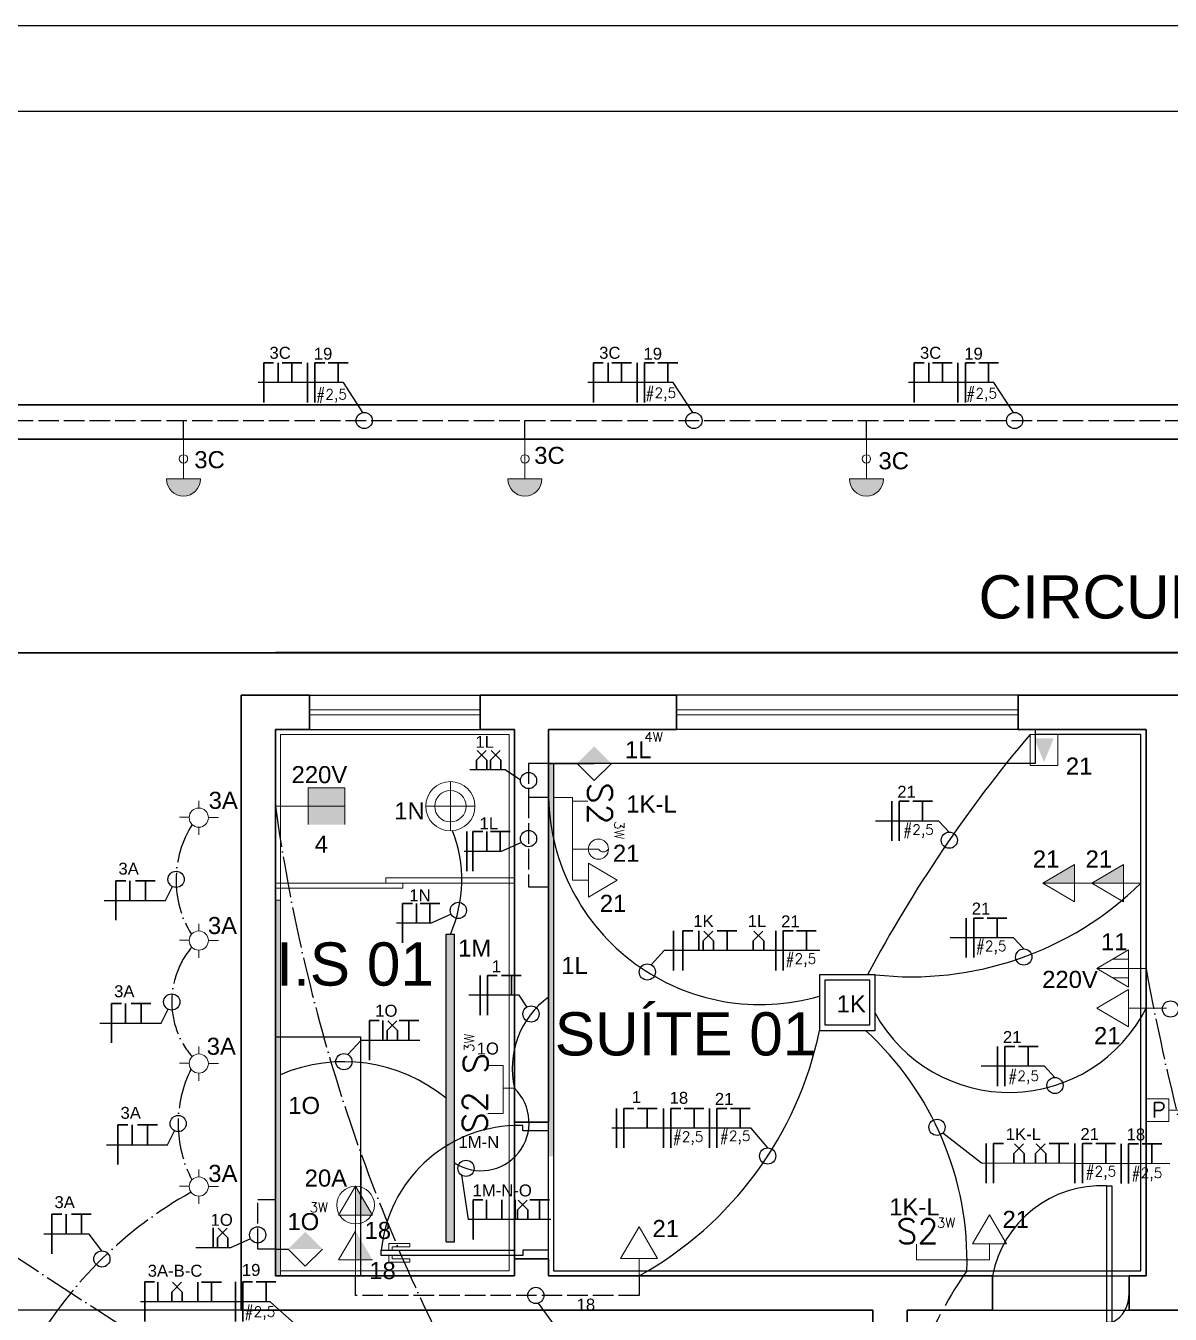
# Model space of a CAD drawing. Header units: millimetres. Extents: x 20625 to 81245, y 3427 to 18613.
# Drawn here: x 66585 to 67255, y 17858 to 18613 of the extents above; entities that cross this region are included whole.
import ezdxf

# ---------------------------------------------------------------- set-up
doc = ezdxf.new("R2010")
doc.units = ezdxf.units.MM
doc.linetypes.add('ACAD_ISO02W100', pattern=[15, 12, -3])
doc.linetypes.add('ACAD_ISO04W100', pattern=[30, 24, -3, 0, -3])
for name, color, linetype, lineweight in [('01', 1, 'Continuous', 9), ('EJEL05130C', 130, 'Continuous', 30), ('EJEL0550C', 50, 'Continuous', 35), ('EJEL0580C', 80, 'Continuous', 9), ('EJEL25170C', 170, 'Continuous', 25), ('EJEL25170T', 170, 'ACAD_ISO02W100', 25), ('EJEL25170TP', 10, 'ACAD_ISO04W100', 25), ('EJEL3040C', 40, 'Continuous', 9), ('EJELFORMATO', 170, 'Continuous', 25)]:
    doc.layers.add(name, color=color, linetype=linetype, lineweight=lineweight)
for name, color, linetype in [('1-ARQ-B', 2, 'Continuous'), ('1-ARQ-DEMOLIR', 12, 'Continuous'), ('1-MOBIL', 252, 'Continuous'), ('2-TXT-A', 7, 'Continuous'), ('3-ESPEC', 14, 'Continuous'), ('ARQ-1-ILUMINAÇÃO', 2, 'Continuous'), ('ARQ-1-TRACEJADO', 20, 'Continuous'), ('ARQ-1-VISTA-01', 1, 'Continuous'), ('ARQ-4-TXT-02', 1, 'Continuous'), ('TOP', 4, 'Continuous')]:
    doc.layers.add(name, color=color, linetype=linetype)
doc.styles.add('ROMANSI', font='RomanS')
doc.styles.add('RSA', font='arial.ttf')
doc.styles.add('SR60', font='simplex', dxfattribs={"height": 0.15})
doc.styles.add('SR80', font='SIMPLEX', dxfattribs={"height": 0.1})

# ---------------------------------------------------------------- blocks, each defined once
blk = doc.blocks.new('ytfytf')
at = {"layer": 'EJEL0580C'}
for p, q in [((0, 236), (0, 134)), ((-134, 4), (-269, 4)), ((274, 0), (134, 0)), ((0, -134), (0, -240))]:
    blk.add_line(p, q, dxfattribs=at)
blk.add_circle((0, 0), 134, dxfattribs=at)
blk = doc.blocks.new('A$Ce9d9931e')
at = {"layer": 'EJEL0580C', "lineweight": -3, "ltscale": 0.2}
for points in [[(0, 0), (25.2, 0), (25.2, 25.2), (0, 25.2)], [(2.47, 2.47), (22.73, 2.47), (22.73, 22.73), (2.47, 22.73)]]:
    blk.add_lwpolyline(points, close=True, dxfattribs=at)
blk = doc.blocks.new('UIHUIH')
at = {"layer": 'EJEL3040C', "xscale": 17.01641263631295, "yscale": 17.01641263631295, "zscale": 17.01641263631295}
blk.add_blockref('A$Ce9d9931e', (-214.4, -214.4), dxfattribs=at)
blk = doc.blocks.new('A$C358D43A7')
at = {"layer": 'EJEL0580C'}
for p, q in [((0, 0), (0, 16.9)), ((0, 16.9), (0, -16.9)), ((0, 16.9), (28.7, 0)), ((0, 0), (-15.9, 0)), ((28.7, 0), (0, -16.9))]:
    blk.add_line(p, q, dxfattribs=at)
blk = doc.blocks.new('A$C30B02EAA')
at = {"layer": 'EJEL0580C'}
h = blk.add_hatch(color=256, dxfattribs=at)
h.dxf.hatch_style = 1
h.paths.add_polyline_path([(0, 0), (0, -16.9), (28.7, 0)])
for p, q in [((0, 0), (0, 16.9)), ((0, 16.9), (0, -16.9)), ((0, 16.9), (28.7, 0)), ((0, 0), (-15.9, 0)), ((28.7, 0), (0, -16.9)), ((0, 0), (28.7, 0))]:
    blk.add_line(p, q, dxfattribs=at)
blk = doc.blocks.new('YTFTYF')
at = {"layer": 'EJEL0580C'}
for radius in [5.5, 3.5]:
    blk.add_circle((0, 0), radius, dxfattribs=at)
blk = doc.blocks.new('guygyug')
at = {"layer": 'EJEL0580C'}
for p, q in [((0, -189.5), (0, 189.5)), ((189.5, 0), (-189.5, 0))]:
    blk.add_line(p, q, dxfattribs=at)
at = {"layer": 'EJEL3040C', "xscale": 34.45206340576645, "yscale": 34.45206340576645, "zscale": 34.45206340576645}
blk.add_blockref('YTFTYF', (0, 0), dxfattribs=at)
blk = doc.blocks.new('A$C3D7A1D48')
at = {"layer": 'EJEL0580C'}
blk.add_line((6.6, 0), (-6.6, 0), dxfattribs=at)
at = {"layer": 'EJEL0580C', "style": 'SR80'}
blk.add_text('S2', height=21.16, rotation=270, dxfattribs=at).set_placement((6.6, 16.1))
blk = doc.blocks.new('A$C1FA829F1')
at = {"layer": 'EJEL0580C'}
for p, q in [((0, 0), (0, 16.9)), ((0, 16.9), (0, -16.9)), ((0, 16.9), (28.7, 0)), ((0, 0), (-15.9, 0)), ((0, 8.5), (14.3, 8.5)), ((28.7, 0), (0, -16.9)), ((0, 0), (28.7, 0)), ((0, -8.5), (14.3, -8.5))]:
    blk.add_line(p, q, dxfattribs=at)
blk = doc.blocks.new('duas emoilhadas')
at = {"layer": 'EJEL0580C'}
h = blk.add_hatch(color=256, dxfattribs=at)
h.dxf.hatch_style = 1
h.paths.add_polyline_path([(185341.01, 52808.34), (185350.99, 52808.34), (185341.01, 52825.24)])
h = blk.add_hatch(color=256, dxfattribs=at)
h.dxf.hatch_style = 1
h.paths.add_polyline_path([(185341.01, 52782.09), (185350.99, 52782.09), (185341.01, 52798.99)])
for p, q in [((185331.04, 52808.34), (185341.01, 52825.24)), ((185341.01, 52825.24), (185350.99, 52808.34)), ((185341.01, 52808.34), (185341.01, 52825.24)), ((185341.01, 52808.34), (185331.04, 52808.34)), ((185331.04, 52808.34), (185350.99, 52808.34)), ((185341.01, 52808.34), (185341.01, 52798.99)), ((185331.04, 52782.09), (185341.01, 52798.99)), ((185341.01, 52782.09), (185341.01, 52798.99)), ((185341.01, 52782.09), (185331.04, 52782.09)), ((185331.04, 52782.09), (185350.99, 52782.09)), ((185341.01, 52782.09), (185341.01, 52772.74))]:
    blk.add_line(p, q, dxfattribs=at)
blk.add_circle((185341.01, 52814.19), 11.04, dxfattribs=at)
blk = doc.blocks.new('A$C4247474B')
at = {"layer": 'EJEL0580C'}
for p, q in [((0, 0), (31.7, 0)), ((0, 0), (0, -31.7)), ((31.7, 0), (31.7, -31.7)), ((0, -31.7), (31.7, -31.7))]:
    blk.add_line(p, q, dxfattribs=at)
at = {"layer": 'EJEL0580C', "style": 'SR80'}
blk.add_text('P', height=21.2, rotation=270, dxfattribs=at).set_placement((5.5, -8.3))
blk = doc.blocks.new('A$C0AE3526C')
at = {"layer": 'EJEL0580C'}
h = blk.add_hatch(color=256, dxfattribs=at)
h.dxf.hatch_style = 1
h.paths.add_polyline_path([(47.6, 15.9), (15.9, 15.9), (15.9, -15.9), (47.6, -15.9)])
h = blk.add_hatch(color=256, dxfattribs=at)
h.dxf.hatch_style = 1
h.paths.add_polyline_path([(47.6, -15.9), (47.6, 0), (15.9, 0), (15.9, -15.9)])
for p, q in [((15.9, 15.9), (47.6, 15.9)), ((15.9, -15.9), (15.9, 15.9)), ((15.9, -15.9), (15.9, 15.9)), ((47.6, -15.9), (47.6, 15.9)), ((47.6, -15.9), (47.6, 15.9)), ((-7.9, 0), (47.6, 0)), ((0, 0), (47.6, 0))]:
    blk.add_line(p, q, dxfattribs=at)
blk = doc.blocks.new('TUE CHUVEIRO')
at = {"layer": 'EJEL0580C'}
blk.add_line((193632.18, 52845.8), (193632.18, 52842.8), dxfattribs=at)
at = {"layer": 'EJEL0580C', "xscale": 0.67988, "yscale": 0.67988, "zscale": 0.67988, "rotation": 90}
blk.add_blockref('A$C0AE3526C', (193632.18, 52851.19), dxfattribs=at)
blk = doc.blocks.new('L')
at = {"layer": 'EJEL0550C', "ltscale": 0.015}
for p, q in [((10856.71, 7742.87), (10856.71, 7766.02)), ((10856.71, 7766.02), (10862.49, 7766.02))]:
    blk.add_line(p, q, dxfattribs=at)
blk = doc.blocks.new('T')
at = {"layer": 'EJEL0550C', "ltscale": 0.015}
for p, q in [((10876.14, 7766.04), (10864.57, 7766.04)), ((10870.35, 7754.46), (10870.35, 7766.04))]:
    blk.add_line(p, q, dxfattribs=at)
blk = doc.blocks.new('RETORNO CRUZADO')
at = {"layer": 'EJEL0550C', "ltscale": 0.015}
for p, q in [((13746.71, 16801.42), (13753.73, 16808.44)), ((13754.23, 16801.42), (13747.21, 16808.44)), ((13746.71, 16794.4), (13746.71, 16801.42)), ((13754.23, 16794.4), (13754.23, 16801.42))]:
    blk.add_line(p, q, dxfattribs=at)
blk = doc.blocks.new('A$C5CDA3447')
at = {"layer": 'EJEL0580C'}
blk.add_line((6.6, 0), (-6.6, 0), dxfattribs=at)
at = {"layer": 'EJEL0580C', "style": 'SR80'}
blk.add_text('S', height=21.2, rotation=270, dxfattribs=at).set_placement((6.6, 7.4))

msp = doc.modelspace()

# ---------------------------------------------------------------- hatches: boundary and pattern name
at = {"layer": '1-ARQ-DEMOLIR', "true_color": 0xd63dce, "transparency": 33554559}
h = msp.add_hatch(color=213, dxfattribs=at)
h.dxf.hatch_style = 1
h.paths.add_polyline_path([(66836.26, 18080.76), (66831.26, 18080.76), (66831.26, 17900.76), (66836.26, 17900.76)])
h = msp.add_hatch(color=213, dxfattribs=at)
h.dxf.hatch_style = 1
h.paths.add_polyline_path([(66836.26, 18080.76), (66831.26, 18080.76), (66831.26, 17900.76), (66836.26, 17900.76)])
at = {"layer": 'ARQ-4-TXT-02'}
h = msp.add_hatch(color=256, dxfattribs=at)
h.dxf.hatch_style = 1
h.paths.add_polyline_path([(66894.26, 18180.8), (66891.26, 18180.8), (66891.26, 17950.76), (66894.26, 17950.76)])
h = msp.add_hatch(color=256, dxfattribs=at)
h.dxf.hatch_style = 1
h.paths.add_polyline_path([(66734.26, 18100.8), (66731.26, 18100.8), (66731.26, 17880.76), (66734.26, 17880.76)])
at = {"layer": 'EJEL05130C', "ltscale": 0.35}
h = msp.add_hatch(color=256, dxfattribs=at)
h.dxf.hatch_style = 1
h.paths.add_polyline_path([(66907.99, 18180.8), (66928.06, 18180.8), (66918.02, 18190.84)])
h = msp.add_hatch(color=256, dxfattribs=at)
h.dxf.hatch_style = 1
h.paths.add_polyline_path([(66738.71, 17896.49), (66758.79, 17896.49), (66748.75, 17906.53)])
at = {"layer": 'EJEL0580C'}
h = msp.add_hatch(color=256, dxfattribs=at)
h.dxf.hatch_style = 1
h.paths.add_polyline_path([(66687.41, 18347.4, -1), (66667.45, 18347.4)])
h = msp.add_hatch(color=256, dxfattribs=at)
h.dxf.hatch_style = 1
h.paths.add_polyline_path([(66687.41, 18347.4, -1), (66667.45, 18347.4)])
h = msp.add_hatch(color=256, dxfattribs=at)
h.dxf.hatch_style = 1
h.paths.add_polyline_path([(66887.41, 18347.4, -1), (66867.45, 18347.4)])
h = msp.add_hatch(color=256, dxfattribs=at)
h.dxf.hatch_style = 1
h.paths.add_polyline_path([(66887.41, 18347.4, -1), (66867.45, 18347.4)])
h = msp.add_hatch(color=256, dxfattribs=at)
h.dxf.hatch_style = 1
h.paths.add_polyline_path([(67087.41, 18347.4, -1), (67067.45, 18347.4)])
h = msp.add_hatch(color=256, dxfattribs=at)
h.dxf.hatch_style = 1
h.paths.add_polyline_path([(67087.41, 18347.4, -1), (67067.45, 18347.4)])
h = msp.add_hatch(color=256, dxfattribs=at)
h.dxf.hatch_style = 1
h.paths.add_polyline_path([(67181.45, 18181.62), (67187.11, 18195.45), (67175.78, 18195.45)])

# ---------------------------------------------------------------- linework, layer by layer
at = {"layer": '01', "color": 252, "true_color": 0x939598}
for p, q in [((66751.26, 18212.3), (66851.26, 18212.3)), ((66751.26, 18212.3), (66851.26, 18212.3)), ((66751.26, 18212.3), (66851.26, 18212.3)), ((66751.26, 18209.3), (66851.26, 18209.3)), ((66751.26, 18209.3), (66851.26, 18209.3)), ((66751.26, 18209.3), (66851.26, 18209.3)), ((67166.26, 18212.3), (66966.26, 18212.3)), ((67166.26, 18212.3), (66966.26, 18212.3)), ((67166.26, 18212.3), (66966.26, 18212.3)), ((67166.26, 18209.3), (66966.26, 18209.3)), ((67166.26, 18209.3), (66966.26, 18209.3)), ((67166.26, 18209.3), (66966.26, 18209.3)), ((66731.26, 18110.8), (66871.26, 18110.8)), ((66795.89, 18110.8), (66795.89, 18113.8)), ((66871.26, 18113.75), (66795.89, 18113.8)), ((66805.88, 18107.8), (66805.89, 18110.8)), ((66805.88, 18107.8), (66731.26, 18107.86))]:
    msp.add_line(p, q, dxfattribs=at)
for points in [[(66799.76, 17895.76), (66799.76, 17897.76), (66810.01, 17897.76), (66810.01, 17899.76), (66797.76, 17899.76), (66797.76, 17895.76)], [(66799.76, 17892.76), (66799.76, 17890.76), (66810.01, 17890.76), (66810.01, 17888.76), (66797.76, 17888.76), (66797.76, 17892.76)]]:
    msp.add_lwpolyline(points, dxfattribs=at)
at = {"layer": '1-ARQ-B', "color": 252, "true_color": 0x939598}
for p, q in [((66751.26, 18220.8), (66851.26, 18220.8)), ((66751.26, 18220.8), (66851.26, 18220.8)), ((66751.26, 18220.8), (66851.26, 18220.8)), ((67166.26, 18220.8), (66966.26, 18220.8)), ((67166.26, 18220.8), (66966.26, 18220.8)), ((67166.26, 18220.8), (66966.26, 18220.8)), ((66751.26, 18200.8), (66851.26, 18200.8)), ((66751.26, 18200.8), (66851.26, 18200.8)), ((66751.26, 18200.8), (66851.26, 18200.8)), ((67166.26, 18200.8), (66966.26, 18200.8)), ((67166.26, 18200.8), (66966.26, 18200.8)), ((67166.26, 18200.8), (66966.26, 18200.8))]:
    msp.add_line(p, q, dxfattribs=at)
at = {"layer": '1-ARQ-DEMOLIR', "color": 213, "true_color": 0xd63dce, "transparency": 33554559}
for p, q in [((66831.26, 17900.76), (66831.26, 18080.76)), ((66836.26, 17900.76), (66836.26, 18080.76))]:
    msp.add_line(p, q, dxfattribs=at)
at = {"layer": '1-ARQ-DEMOLIR', "color": 252, "true_color": 0x939598, "transparency": 33554559}
for p, q in [((66831.26, 18080.76), (66836.26, 18080.76)), ((66831.26, 17900.76), (66836.26, 17900.76))]:
    msp.add_line(p, q, dxfattribs=at)
at = {"layer": '1-MOBIL', "color": 252, "linetype": 'Continuous', "ltscale": 5, "true_color": 0x939598}
for p in [(66731.26, 18020.8), (66781.26, 17880.76)]:
    msp.add_line(p, (66781.26, 18020.8), dxfattribs=at)
at = {"layer": '3-ESPEC', "color": 252, "true_color": 0x939598}
for p, q in [((66891.26, 18180.8), (66917.99, 18180.8)), ((66891.26, 18180.8), (66907.99, 18180.8)), ((66781.26, 17945.21), (66781.26, 17925.46))]:
    msp.add_line(p, q, dxfattribs=at)
at = {"layer": 'ARQ-1-ILUMINAÇÃO', "color": 252, "true_color": 0x939598}
for p, q in [((67176.26, 18200.8), (67176.26, 18180.8)), ((67176.26, 18180.8), (66891.26, 18180.8))]:
    msp.add_line(p, q, dxfattribs=at)
msp.add_lwpolyline([(66894.26, 18180.8), (66894.26, 17883.76), (67238.26, 17883.76), (67238.26, 18197.8), (67176.26, 18197.8)], dxfattribs=at)
at = {"layer": 'ARQ-1-TRACEJADO', "color": 252, "true_color": 0x939598}
for p, q in [((66521.05, 18245.68), (68310.28, 18245.68)), ((66522.03, 18245.8), (68311.26, 18245.8)), ((66731.26, 18245.92), (68311.26, 18245.92))]:
    msp.add_line(p, q, dxfattribs=at)
for centre, radius, start, end in [((66873.76, 17887.92), 80.88, 91.77127, 174.43569), ((67214.9, 17868.71), 64.77, 87.02778, 169.2794), ((67213.15, 17869.63), 18.14, 296.54474, 3.57967)]:
    msp.add_arc(centre, radius, start, end, dxfattribs=at)
at = {"layer": 'ARQ-1-VISTA-01', "color": 252, "true_color": 0x939598}
for q in [(66232.31, 17860.76), (66522.03, 17860.76), (66522.03, 17860.76)]:
    msp.add_line((66711.26, 17860.76), q, dxfattribs=at)
at = {"layer": 'ARQ-4-TXT-02', "color": 252, "true_color": 0x939598}
for p, q in [((66871.26, 17970.76), (66871.26, 17890.76)), ((66871.26, 17890.76), (66871.26, 17970.76)), ((66871.26, 17890.76), (66871.26, 17970.76)), ((66891.26, 17890.76), (66891.26, 17970.76)), ((66891.26, 17890.76), (66891.26, 17970.76)), ((66891.26, 17890.76), (66891.26, 17970.76)), ((67151.26, 17880.76), (67231.26, 17880.76)), ((67151.26, 17880.76), (67231.26, 17880.76)), ((67151.26, 17880.76), (67231.26, 17880.76)), ((67151.26, 17860.76), (67231.26, 17860.76)), ((67151.26, 17860.76), (67231.26, 17860.76)), ((67151.26, 17860.76), (67231.26, 17860.76))]:
    msp.add_line(p, q, dxfattribs=at)
for points in [[(66891.26, 17965.76), (66876.26, 17965.76), (66876.26, 17968.76), (66871.26, 17968.76)], [(67218.26, 17853.4), (67218.26, 17933.4), (67221.26, 17933.4), (67221.26, 17853.4), (67218.26, 17853.4)], [(66876.26, 17892.76), (66793.26, 17892.76), (66793.26, 17895.76), (66871.26, 17895.76)], [(66891.26, 17895.76), (66876.26, 17895.76), (66876.26, 17892.76)]]:
    msp.add_lwpolyline(points, dxfattribs=at)
at = {"layer": 'EJEL05130C'}
for p, q in [((66771.08, 18403.85), (66721.18, 18403.85)), ((66782.57, 18386.33), (66771.08, 18403.85)), ((66964.19, 18403.85), (66914.29, 18403.85)), ((66975.68, 18386.33), (66964.19, 18403.85)), ((67152.08, 18403.85), (67102.18, 18403.85)), ((67163.57, 18386.33), (67152.08, 18403.85)), ((66865.94, 18177.01), (66845.07, 18177.01)), ((66874.82, 18171.1), (66865.94, 18177.01)), ((67119.93, 18147.09), (67082.81, 18147.09)), ((67125.97, 18140.61), (67119.93, 18147.09)), ((66875.38, 18134.58), (66863.6, 18129.32)), ((66863.6, 18129.32), (66841.81, 18129.32)), ((66666.93, 18100.55), (66670.99, 18108.69)), ((66631.07, 18100.55), (66666.93, 18100.55)), ((66822.42, 18087.32), (66802.18, 18087.32)), ((66834.21, 18092.58), (66822.42, 18087.32)), ((67163.55, 18078.7), (67126.43, 18078.7)), ((67169.6, 18072.22), (67163.55, 18078.7)), ((66951.43, 18062.86), (66958.96, 18071.2)), ((67050.16, 18071.2), (66958.96, 18071.2)), ((66874.09, 18045.11), (66844.52, 18045.11)), ((66878.62, 18038.22), (66874.09, 18045.11)), ((66664.39, 18028.76), (66668.45, 18036.91)), ((66628.54, 18028.76), (66664.39, 18028.76)), ((66773.74, 18010.32), (66781.26, 18018.65)), ((66815.83, 18018.65), (66781.26, 18018.65)), ((67181.81, 18003.48), (67144.7, 18003.48)), ((67187.86, 17996.99), (67181.81, 18003.48)), ((66668.16, 17957.56), (66672.22, 17965.71)), ((67010.03, 17967.25), (66928.39, 17967.25)), ((67019.62, 17955.7), (67010.03, 17967.25)), ((66632.31, 17957.56), (66668.16, 17957.56)), ((67144.93, 17946.67), (67122.15, 17964.4)), ((67255.24, 17946.42), (67144.93, 17946.67)), ((66840.31, 17939.77), (66844.24, 17913.72)), ((66892.55, 17913.72), (66844.24, 17913.72)), ((66622.23, 17905.27), (66595.58, 17905.27)), ((66629.65, 17895.42), (66622.23, 17905.27)), ((66704.94, 17897.24), (66684.7, 17897.24)), ((66716.72, 17902.49), (66704.94, 17897.24)), ((66728.27, 17865.58), (66652.35, 17865.58)), ((66742.68, 17852.58), (66728.27, 17865.58)), ((66885.15, 17864.76), (66898.74, 17846.17))]:
    msp.add_line(p, q, dxfattribs=at)
at = {"layer": 'EJEL05130C', "ltscale": 0.35}
for p, q in [((66891.26, 18180.8), (66907.99, 18180.8)), ((66907.99, 18180.8), (66918.02, 18170.76)), ((66918.02, 18170.76), (66928.06, 18180.8)), ((66731.26, 17896.49), (66738.71, 17896.49)), ((66738.71, 17896.49), (66748.75, 17886.46)), ((66748.75, 17886.46), (66758.79, 17896.49))]:
    msp.add_line(p, q, dxfattribs=at)
at = {"layer": 'EJEL05130C'}
for centre in [(66783.3, 18381.64), (66976.41, 18381.64), (67164.3, 18381.64), (66879.56, 18170.8), (66879.56, 18136.83), (67125.97, 18135.86), (66673.1, 18112.94), (66838.42, 18094.76), (67169.6, 18067.47), (66949.1, 18058.73), (66670.57, 18041.16), (67255.56, 18037.06), (66881.01, 18034.13), (66771.4, 18006.19), (67187.86, 17992.25), (66674.34, 17969.95), (67118.81, 17967.77), (67019.62, 17950.95), (66842.92, 17943.73), (66720.9, 17904.75), (66629.65, 17890.68), (66883.82, 17869.32)]:
    msp.add_circle(centre, 4.74, dxfattribs=at)
at = {"layer": 'EJEL0550C', "ltscale": 0.015}
for p, q in [((66732.99, 18403.83), (66732.99, 18415.41)), ((66750.03, 18392.27), (66750.03, 18415.42)), ((66926.1, 18403.83), (66926.1, 18415.41)), ((66943.14, 18392.27), (66943.14, 18415.42)), ((67113.99, 18403.83), (67113.99, 18415.41)), ((67131.03, 18392.27), (67131.03, 18415.42)), ((67092.34, 18135.52), (67092.34, 18158.67)), ((66843.36, 18117.73), (66843.36, 18140.88)), ((66855.15, 18129.32), (66855.15, 18140.9)), ((66646.1, 18100.55), (66646.1, 18112.12)), ((66813.97, 18087.32), (66813.97, 18098.9)), ((67135.96, 18067.13), (67135.96, 18090.28)), ((66964.52, 18059.6), (66964.52, 18082.75)), ((66979.23, 18071.2), (66979.23, 18082.77)), ((67024.31, 18059.62), (67024.31, 18082.77)), ((66851.12, 18033.52), (66851.12, 18056.67)), ((66643.56, 18028.76), (66643.56, 18040.34)), ((66794.17, 18018.67), (66794.17, 18030.24)), ((67154.22, 17991.9), (67154.22, 18015.05)), ((66931.09, 17955.67), (66931.09, 17978.82)), ((66958.51, 17955.67), (66958.51, 17978.82)), ((66985.54, 17955.67), (66985.54, 17978.82)), ((66647.34, 17957.56), (66647.34, 17969.13)), ((67147.53, 17935.08), (67147.53, 17958.23)), ((67199.61, 17935.1), (67199.61, 17958.25)), ((67226.66, 17934.85), (67226.66, 17958)), ((66854.84, 17913.72), (66854.84, 17925.29)), ((66863.9, 17913.72), (66863.9, 17925.29)), ((66871.79, 17913.72), (66871.79, 17925.29)), ((66608.64, 17905.27), (66608.64, 17916.84)), ((66694.82, 17897.24), (66694.82, 17908.81)), ((66662.43, 17865.58), (66662.43, 17877.16)), ((66685.93, 17865.58), (66685.93, 17877.16)), ((66707.82, 17854.03), (66707.82, 17877.18))]:
    msp.add_line(p, q, dxfattribs=at)
at = {"layer": 'EJEL0580C'}
for p, q in [((66677.43, 18347.4), (66677.43, 18370.8)), ((66677.43, 18347.4), (66677.43, 18370.8)), ((66877.43, 18347.4), (66877.43, 18370.8)), ((66877.43, 18347.4), (66877.43, 18370.8)), ((67077.43, 18347.4), (67077.43, 18370.8)), ((67077.43, 18347.4), (67077.43, 18370.8)), ((66687.41, 18347.4), (66667.45, 18347.4)), ((66687.41, 18347.4), (66667.45, 18347.4)), ((66887.41, 18347.4), (66867.45, 18347.4)), ((66887.41, 18347.4), (66867.45, 18347.4)), ((67087.41, 18347.4), (67067.45, 18347.4)), ((67087.41, 18347.4), (67067.45, 18347.4)), ((66905.23, 18160.8), (66894.26, 18160.8)), ((66905.23, 18160.8), (66905.23, 18112.43)), ((66905.23, 18130.62), (66920.47, 18130.62)), ((66905.23, 18112.43), (66905.23, 18125.75)), ((66914.58, 18112.43), (66914.58, 18122.4)), ((66914.58, 18122.4), (66914.58, 18102.46)), ((66914.58, 18122.4), (66931.47, 18112.43)), ((66914.58, 18112.43), (66905.23, 18112.43)), ((66931.47, 18112.43), (66914.58, 18102.46)), ((66864.78, 17975.84), (66864.78, 18003.96)), ((66864.78, 17990.65), (66871.26, 17990.65)), ((66855.75, 17975.84), (66864.78, 17975.84)), ((67254.58, 17977.8), (67262.16, 17977.8)), ((67139.6, 17899.59), (67149.57, 17916.49)), ((67149.57, 17916.49), (67159.54, 17899.59)), ((67106.71, 17899.26), (67106.71, 17890.24)), ((67149.57, 17899.59), (67139.6, 17899.59)), ((67139.6, 17899.59), (67159.54, 17899.59)), ((67149.57, 17899.59), (67149.57, 17890.24)), ((67106.71, 17890.24), (67149.57, 17890.24)), ((67149.57, 17890.24), (67136.26, 17890.24)), ((67136.26, 17890.24), (67136.26, 17883.76))]:
    msp.add_line(p, q, dxfattribs=at)
at = {"layer": 'EJEL0580C', "color": 252, "true_color": 0x939598, "transparency": 33554559}
msp.add_lwpolyline([(66868.26, 17883.76), (66734.26, 17883.76), (66734.26, 18197.8), (66868.26, 18197.8)], close=True, dxfattribs=at)
at = {"layer": 'EJEL0580C'}
msp.add_lwpolyline([(67189.62, 18197.8), (67189.62, 18179.63), (67173.26, 18179.63), (67173.26, 18197.8)], close=True, dxfattribs=at)
at = {"layer": 'EJEL0580C', "color": 3, "transparency": 33554559}
msp.add_lwpolyline([(66731.26, 17880.76), (66734.26, 17880.76), (66734.26, 18100.8), (66731.26, 18100.8)], close=True, dxfattribs=at)
at = {"layer": 'EJEL0580C'}
for centre, radius in [((66677.43, 18359.17), 2.46), ((66877.43, 18359.17), 2.46), ((67077.43, 18359.17), 2.46), ((66920.47, 18130.62), 5.89)]:
    msp.add_circle(centre, radius, dxfattribs=at)
for centre, radius, start, end in [((66677.43, 18347.4), 9.98, 180, 0), ((66677.43, 18347.4), 9.98, 180, 0), ((66877.43, 18347.4), 9.98, 180, 0), ((66877.43, 18347.4), 9.98, 180, 0), ((67077.43, 18347.4), 9.98, 180, 0), ((67077.43, 18347.4), 9.98, 180, 0), ((66923.41, 18132.53), 3.51, 212.8959, 327.1041)]:
    msp.add_arc(centre, radius, start, end, dxfattribs=at)
at = {"layer": 'EJEL25170C'}
for centre, radius, start, end in [((67787.32, 17680.03), 803.22, 139.86252, 152.00236), ((67015.26, 18163.65), 124.04, 181.31668, 286.24167), ((66761.36, 18112.64), 79.11, 336.23385, 21.324), ((67103.97, 18247.54), 191.65, 263.58732, 314.48177), ((66922.01, 18002.09), 52.03, 126.23704, 192.70828), ((67161.11, 18077.85), 89.69, 208.86754, 333.3326), ((66840.27, 18067.96), 214.15, 299.05186, 348.28332), ((66954, 17889.73), 182.36, 358.12444, 47.63855), ((66771.4, 17911.94), 94.25, 50.57631, 113.21251), ((66851.73, 17970.42), 28.11, 236.59536, 46.0068)]:
    msp.add_arc(centre, radius, start, end, dxfattribs=at)
at = {"layer": 'EJEL25170T'}
for p, q in [((66277.43, 18381.64), (68477.43, 18381.64)), ((66677.43, 18370.8), (66677.43, 18381.64)), ((66877.43, 18370.8), (66877.43, 18381.64)), ((67077.43, 18370.8), (67077.43, 18381.64)), ((66891.26, 18180.8), (66879.56, 18180.8)), ((66879.56, 18180.8), (66879.56, 18160.8)), ((66891.26, 18160.8), (66879.56, 18160.8)), ((66879.56, 18160.8), (66879.56, 18108.55)), ((66879.56, 18108.55), (66891.26, 18108.55)), ((67241.26, 18037.6), (67255.56, 18037.8)), ((66720.9, 17896.49), (66720.9, 17925.56)), ((66720.9, 17925.56), (66731.26, 17925.56)), ((66731.26, 17896.49), (66720.9, 17896.49)), ((66778.26, 17869.32), (66778.26, 17880.76)), ((66944.26, 17880.76), (66944.26, 17869.32)), ((66944.26, 17869.32), (66778.26, 17869.32))]:
    msp.add_line(p, q, dxfattribs=at)
at = {"layer": 'EJEL25170TP'}
for centre, radius, start, end in [((70401.08, 23679.83), 6935.8, 231.273943, 246.872706), ((67741.28, 18297.47), 1019.91, 187.98429, 266.37928), ((66733.8, 18112.53), 60.69, 147.62536, 211.59661), ((66719.91, 18041.29), 49.35, 139.64519, 220.67024), ((68587.31, 18307.05), 1368.4, 190.36911, 228.29229), ((66746.49, 17969.95), 72.15, 153.73569, 207.20987), ((66800.53, 17716.27), 244.17, 119.06477, 149.76679), ((67333.51, 17745.95), 240.63, 145.06104, 195.15621)]:
    msp.add_arc(centre, radius, start, end, dxfattribs=at)
at = {"layer": 'EJELFORMATO', "color": 7, "elevation": 836659.2}
msp.add_lwpolyline([(64594.09, 14407.8), (70539.09, 14407.8), (70539.09, 18612.8), (64594.09, 18612.8)], close=True, dxfattribs=at)
at = {"layer": 'EJELFORMATO', "elevation": 836659.2}
msp.add_lwpolyline([(70489.09, 14457.8), (64719.09, 14457.8), (64719.09, 18562.8), (70489.09, 18562.8)], close=True, dxfattribs=at)
at = {"layer": 'TOP', "color": 252, "lineweight": 35, "true_color": 0x939598}
for p, q in [((66077.43, 18370.8), (68963.53, 18370.8)), ((66077.43, 18370.8), (68963.53, 18370.8)), ((66107.47, 18370.8), (68963.53, 18370.8)), ((66711.26, 18220.8), (66751.26, 18220.8)), ((66711.26, 17860.76), (66711.26, 18220.8)), ((66711.26, 18220.8), (66751.26, 18220.8)), ((66711.26, 17860.76), (66711.26, 18220.8)), ((66711.26, 18220.8), (66751.26, 18220.8)), ((66711.26, 17860.76), (66711.26, 18220.8)), ((66751.26, 18200.8), (66751.26, 18220.8)), ((66751.26, 18200.8), (66751.26, 18220.8)), ((66751.26, 18200.8), (66751.26, 18220.8)), ((66851.26, 18220.8), (66966.26, 18220.8)), ((66851.26, 18200.8), (66851.26, 18220.8)), ((66851.26, 18220.8), (66966.26, 18220.8)), ((66851.26, 18200.8), (66851.26, 18220.8)), ((66851.26, 18220.8), (66966.26, 18220.8)), ((66851.26, 18200.8), (66851.26, 18220.8)), ((66966.26, 18200.8), (66966.26, 18220.8)), ((66966.26, 18200.8), (66966.26, 18220.8)), ((66966.26, 18200.8), (66966.26, 18220.8)), ((67166.26, 18220.8), (67331.26, 18220.8)), ((67166.26, 18200.8), (67166.26, 18220.8)), ((67166.26, 18220.8), (67331.26, 18220.8)), ((67166.26, 18200.8), (67166.26, 18220.8)), ((67166.26, 18220.8), (67331.26, 18220.8)), ((67166.26, 18200.8), (67166.26, 18220.8)), ((66731.26, 18200.8), (66751.26, 18200.8)), ((66731.26, 17880.76), (66731.26, 18200.8)), ((66731.26, 18200.8), (66751.26, 18200.8)), ((66731.26, 17880.76), (66731.26, 18200.8)), ((66731.26, 18200.8), (66751.26, 18200.8)), ((66731.26, 17880.76), (66731.26, 18200.8)), ((66851.26, 18200.8), (66871.26, 18200.8)), ((66851.26, 18200.8), (66871.26, 18200.8)), ((66851.26, 18200.8), (66871.26, 18200.8)), ((66871.26, 17970.76), (66871.26, 18200.8)), ((66871.26, 17970.76), (66871.26, 18200.8)), ((66871.26, 17970.76), (66871.26, 18200.8)), ((66891.26, 18200.8), (66966.26, 18200.8)), ((66891.26, 17970.76), (66891.26, 18200.8)), ((66891.26, 18200.8), (66966.26, 18200.8)), ((66891.26, 17970.76), (66891.26, 18200.8)), ((66891.26, 18200.8), (66966.26, 18200.8)), ((66891.26, 17970.76), (66891.26, 18200.8)), ((67166.26, 18200.8), (67241.26, 18200.8)), ((67166.26, 18200.8), (67241.26, 18200.8)), ((67166.26, 18200.8), (67241.26, 18200.8)), ((67241.26, 18200.8), (67241.26, 17880.76)), ((67241.26, 18200.8), (67241.26, 17880.76)), ((67241.26, 18200.8), (67241.26, 17880.76)), ((66871.26, 17970.76), (66891.26, 17970.76)), ((66871.26, 17970.76), (66891.26, 17970.76)), ((66871.26, 17970.76), (66891.26, 17970.76)), ((66871.26, 17880.76), (66871.26, 17890.76)), ((66871.26, 17890.76), (66891.26, 17890.76)), ((66871.26, 17880.76), (66871.26, 17890.76)), ((66871.26, 17890.76), (66891.26, 17890.76)), ((66871.26, 17880.76), (66871.26, 17890.76)), ((66871.26, 17890.76), (66891.26, 17890.76)), ((66891.26, 17880.76), (66891.26, 17890.76)), ((66891.26, 17880.76), (66891.26, 17890.76)), ((66891.26, 17880.76), (66891.26, 17890.76)), ((66731.26, 17880.76), (66871.26, 17880.76)), ((66731.26, 17880.76), (66871.26, 17880.76)), ((66731.26, 17880.76), (66871.26, 17880.76)), ((66891.26, 17880.76), (67151.26, 17880.76)), ((66891.26, 17880.76), (67141.26, 17880.76)), ((66891.26, 17880.76), (67141.26, 17880.76)), ((67141.26, 17880.76), (67151.26, 17880.76)), ((67141.26, 17880.76), (67151.26, 17880.76)), ((67151.26, 17880.76), (67151.26, 17860.76)), ((67151.26, 17880.76), (67151.26, 17860.76)), ((67151.26, 17880.76), (67151.26, 17860.76)), ((67231.26, 17880.76), (67241.26, 17880.76)), ((67231.26, 17880.76), (67231.26, 17860.76)), ((67231.26, 17880.76), (67241.26, 17880.76)), ((67231.26, 17880.76), (67231.26, 17860.76)), ((67231.26, 17880.76), (67241.26, 17880.76)), ((67231.26, 17880.76), (67231.26, 17860.76)), ((66711.26, 17860.76), (67081.26, 17860.76)), ((66711.26, 17860.76), (67081.26, 17860.76)), ((66711.26, 17860.76), (67081.26, 17860.76)), ((67081.26, 17850.76), (67081.26, 17860.76)), ((67081.26, 17850.76), (67081.26, 17860.76)), ((67081.26, 17850.76), (67081.26, 17860.76)), ((67101.26, 17850.76), (67101.26, 17860.76)), ((67151.26, 17860.76), (67101.26, 17860.76)), ((67101.26, 17850.76), (67101.26, 17860.76)), ((67151.26, 17860.76), (67101.26, 17860.76)), ((67101.26, 17850.76), (67101.26, 17860.76)), ((67151.26, 17860.76), (67101.26, 17860.76)), ((67261.26, 17860.76), (67231.26, 17860.76)), ((67261.26, 17860.76), (67231.26, 17860.76)), ((67261.26, 17860.76), (67231.26, 17860.76))]:
    msp.add_line(p, q, dxfattribs=at)
for points in [[(66056.42, 18390.8), (68982.52, 18390.8), (69052.48, 17053.22), (66121.26, 17071.04)], [(66056.42, 18390.8), (68982.52, 18390.8), (69052.48, 17053.22), (66121.26, 17071.04)], [(66086.46, 18390.8), (68982.52, 18390.8), (69052.48, 17053.22), (66121.26, 17071.04)]]:
    msp.add_lwpolyline(points, dxfattribs=at)

# ---------------------------------------------------------------- block references
at = {"layer": 'EJEL0580C', "xscale": 0.67988, "yscale": 0.67988, "zscale": 0.67988}
msp.add_blockref('A$C3D7A1D48', (66909.74, 18158.74), dxfattribs=at)
at = {"layer": 'EJEL0580C'}
for name, p, xscale, yscale, zscale, rotation in [('A$C30B02EAA', (67199.23, 18110.8), 0.645886, 0.645886, 0.645886, 180), ('A$C30B02EAA', (67228.01, 18110.8), 0.645886, 0.645886, 0.645886, 180), ('A$C1FA829F1', (67231.01, 18060.75), 0.645886, 0.645886, 0.645886, 180), ('A$C358D43A7', (67231.01, 18037.6), 0.645886, 0.645886, 0.645886, 180), ('A$C5CDA3447', (66860.27, 18003.96), 0.67988, 0.67988, 0.67988, 180), ('A$C4247474B', (67241.26, 17971.14), 0.4196875216040609, 0.4196875216040609, 0.4196875216040609, 90), ('A$C358D43A7', (66944.26, 17891.01), 0.645886, 0.645886, 0.645886, 90)]:
    msp.add_blockref(name, p, dxfattribs=dict(at, xscale=xscale, yscale=yscale, zscale=zscale, rotation=rotation))
at = {"layer": 'EJEL25170C'}
for name, p in [('L', (55867.7, 10649.4)), ('T', (55870.58, 10649.37)), ('L', (55897.68, 10649.4)), ('T', (55897.68, 10649.4)), ('L', (56060.81, 10649.4)), ('T', (56063.69, 10649.37)), ('L', (56090.79, 10649.4)), ('T', (56090.79, 10649.4)), ('L', (56248.7, 10649.4)), ('T', (56251.58, 10649.37)), ('L', (56278.68, 10649.4)), ('T', (56278.68, 10649.4)), ('L', (56239.99, 10392.65)), ('T', (56239.99, 10392.65)), ('L', (55990.22, 10374.86)), ('T', (55992.61, 10374.86)), ('L', (55781.12, 10346.1)), ('T', (55784.77, 10346.09)), ('L', (55949.04, 10332.86)), ('T', (55951.43, 10332.86)), ('L', (56283.61, 10324.26)), ('T', (56283.61, 10324.26)), ('L', (56113.2, 10316.73)), ('T', (56125.49, 10316.73)), ('L', (56171.96, 10316.75)), ('T', (56171.96, 10316.75)), ('L', (55998.77, 10290.65)), ('T', (55999.16, 10290.65)), ('L', (55778.58, 10274.32)), ('T', (55782.23, 10274.3)), ('L', (55929.66, 10264.2)), ('T', (55939.17, 10264.22)), ('L', (56301.87, 10249.03)), ('T', (56301.87, 10249.03)), ('L', (56078.74, 10212.8)), ('T', (56078.74, 10212.8)), ('L', (56106.16, 10212.8)), ('T', (56106.16, 10212.8)), ('L', (56133.19, 10212.8)), ('T', (56133.19, 10212.8)), ('L', (55782.35, 10203.11)), ('T', (55786, 10203.1)), ('L', (56295.18, 10192.21)), ('T', (56319.91, 10192.21)), ('L', (56347.26, 10192.23)), ('T', (56347.26, 10192.23)), ('L', (56374.31, 10191.98)), ('T', (56374.31, 10191.98)), ('L', (55990.32, 10159.26)), ('T', (56015.66, 10159.26)), ('L', (55743.66, 10150.82)), ('T', (55747.3, 10150.81)), ('L', (55798.03, 10111.16)), ('T', (55823.52, 10111.12)), ('L', (55855.47, 10111.16)), ('T', (55855.47, 10111.16))]:
    msp.add_blockref(name, p, dxfattribs=at)
at = {"layer": 'EJEL25170C', "xscale": 0.8129442994000741, "yscale": 0.8129442994000741, "zscale": 0.8129442994000741}
for p in [(55673.72, 4524.1), (55681.92, 4524.1), (55806.51, 4418.28), (55835.84, 4418.28), (55621.44, 4365.75), (55988.48, 4293.76), (56001.18, 4293.76), (55697.74, 4260.8), (55522.09, 4244.32), (55495.25, 4212.67)]:
    msp.add_blockref('RETORNO CRUZADO', p, dxfattribs=at)
at = {"layer": 'EJEL25170T', "color": 240, "true_color": 0xed1f24, "rotation": 270}
msp.add_blockref('TUE CHUVEIRO', (13888.45, 211787.98), dxfattribs=at)
at = {"layer": 'EJEL25170T', "color": 240, "true_color": 0xed1f24}
msp.add_blockref('duas emoilhadas', (-118562.76, -34891.98), dxfattribs=at)
at = {"layer": 'EJEL3040C'}
for name, p, xscale, yscale, zscale in [('guygyug', (66833.76, 18155.76), 0.0760503925194413, 0.0760503925194413, 0.0760503925194413), ('ytfytf', (66686.39, 18149.11), 0.04189485884324842, 0.04189485884324842, 0.04189485884324842), ('ytfytf', (66686.39, 18077.1), 0.04189485884324842, 0.04189485884324842, 0.04189485884324842), ('UIHUIH', (67066.26, 18040.78), 0.0760503925194413, 0.0760503925194413, 0.0760503925194413), ('ytfytf', (66686.39, 18005.1), 0.04189485884324842, 0.04189485884324842, 0.04189485884324842), ('ytfytf', (66686.39, 17933.09), 0.04189485884324842, 0.04189485884324842, 0.04189485884324842)]:
    msp.add_blockref(name, p, dxfattribs=dict(at, xscale=xscale, yscale=yscale, zscale=zscale))

# ---------------------------------------------------------------- texts
at = {"layer": '2-TXT-A', "color": 2, "true_color": 0xf1eb1f, "width": 549.5577, "style": 'RSA'}
for s, insert, char_height, attachment_point in [('CIRCULAÇÃO 03', (67143.1, 18257.93, -836659.2), 25.3125, 7), ('I.S 01', (66824.15, 18076.04), 25.312, 3), ('SUÍTE 01', (66894.9, 18035.14), 25.312, 1)]:
    msp.add_mtext(s, dxfattribs=dict(at, insert=insert, char_height=char_height, attachment_point=attachment_point))
at = {"layer": 'ARQ-4-TXT-02', "char_height": 10, "width": 26.3582, "attachment_point": 1, "style": 'RSA'}
for s, insert in [('\\pxqc;220V', (66743.88, 18179.28)), ('\\pxqc;220V', (67183.5, 18059.38)), ('20A', (66748.42, 17943.02))]:
    msp.add_mtext(s, dxfattribs=dict(at, insert=insert))
at = {"layer": 'EJEL05130C', "color": 4, "attachment_point": 1, "style": 'RSA'}
for s, insert, char_height, width in [('3C', (66727.8, 18424.8, -1170445.19), 6.995, 46.3492), ('19', (66753.75, 18424.27, -1673318.4), 6.995, 46.3492), ('3C', (66920.91, 18424.8, -1170445.19), 6.995, 46.3492), ('19', (66946.86, 18424.27, -1673318.4), 6.995, 46.3492), ('3C', (67108.8, 18424.8, -1170445.19), 6.995, 46.3492), ('19', (67134.75, 18424.27, -1673318.4), 6.995, 46.3492), ('3C', (66882.88, 18366.23), 10, 66.2629), ('3C', (66683.78, 18363.71), 10, 66.2629), ('3C', (67084.49, 18363.08), 10, 66.2629), ('1L', (66848.41, 18196.97), 6.995, 46.3492), ('1L', (66936.02, 18193.87), 10, 66.2629), ('1K-L', (66936.79, 18162.1), 10, 66.2629), ('21', (67095.51, 18167.74), 6.995, 46.3492), ('1N', (66800.91, 18158.04), 10, 66.2629), ('1L', (66850.84, 18149.2), 6.995, 46.3492), ('4', (66754.25, 18138.58), 10, 66.2629), ('3A', (66639.34, 18122.71), 6.995, 46.3492), ('1N', (66809.7, 18107.12), 6.995, 46.3492), ('21', (67139.13, 18099.35), 6.995, 46.3492), ('1K', (66976.04, 18092.03), 6.995, 46.3492), ('1L', (67007.9, 18092.01), 6.995, 46.3492), ('21', (67027.47, 18091.84), 6.995, 46.3492), ('11', (67214.85, 18081.39), 10, 66.2629), ('1M', (66838.28, 18077.7), 10, 66.2629), ('1', (66858.04, 18065.54), 6.99, 46.3492), ('1L', (66898.72, 18067.5), 10, 66.2629), ('3A', (66636.8, 18050.92), 6.995, 46.3492), ('1K', (67060.01, 18045.06), 10, 66.2629), ('1O', (66789.73, 18039.52), 6.995, 46.3492), ('1O', (66849.17, 18017.39), 6.995, 46.3492), ('21', (67157.39, 18024.12), 6.995, 46.3492), ('1', (66940.01, 17988.96), 6.99, 46.3492), ('18', (66962.17, 17988.52), 6.995, 46.3492), ('21', (66988.7, 17987.89), 6.995, 46.3492), ('3A', (66640.57, 17979.72), 6.995, 46.3492), ('1O', (66738.8, 17985.56), 10, 66.2629), ('1K-L', (67159.07, 17967.25), 6.995, 46.3492), ('21', (67202.78, 17967.31), 6.995, 46.3492), ('18', (67229.83, 17967.07), 6.995, 46.3492), ('1M-N', (66838.48, 17962.64), 6.995, 46.3492), ('3A', (66601.87, 17927.43), 6.995, 46.3492), ('1M-N-O', (66846.74, 17934.28), 6.995, 46.3492), ('1K-L', (67090.81, 17926.15), 10, 66.2629), ('1O', (66693.32, 17917.06), 6.995, 46.3492), ('1O', (66738.32, 17917.53), 10, 66.2629), ('3A-B-C', (66656.47, 17887.27, -1170445.19), 6.995, 46.3492), ('19', (66711.63, 17887.74, -1673318.4), 6.995, 46.3492), ('18', (66907.71, 17867.44), 6.995, 46.3492)]:
    msp.add_mtext(s, dxfattribs=dict(at, insert=insert, char_height=char_height, width=width))
at = {"layer": 'EJEL05130C', "ltscale": 0.35, "char_height": 10, "width": 66.2629, "attachment_point": 7, "style": 'RSA'}
for s, insert in [('21', (67194.23, 18174.29)), ('3A', (66692.19, 18154.09)), ('21', (66928.95, 18123.23)), ('21', (67174.9, 18119.89)), ('21', (67205.81, 18119.89)), ('21', (66921.28, 18093.92)), ('3A', (66691.74, 18080.78)), ('21', (67210.73, 18016.43)), ('3A', (66691.05, 18010.07)), ('3A', (66691.96, 17935.62)), ('18', (66783.49, 17902.23)), ('21', (66952.13, 17903.5)), ('21', (67157.13, 17908.84)), ('18', (66786.24, 17878.72))]:
    msp.add_mtext(s, dxfattribs=dict(at, insert=insert))
at = {"layer": 'EJEL0580C'}
for s, height, style, p in [('4W', 5.755, 'SR60', (66947.39, 18193.47)), ('3W', 5.755, 'SR60', (66751.32, 17917.98)), ('S2', 14.387, 'SR80', (67095.02, 17899.71)), ('3W', 5.755, 'SR60', (67118.73, 17909))]:
    msp.add_text(s, height=height, dxfattribs=dict(at, style=style)).set_placement(p)
for s, height, rotation, style, p in [('3W', 5.755, 270, 'SR60', (66929.81, 18147.14)), ('3W', 5.755, 90, 'SR60', (66847.61, 18011.83)), ('S2', 14.387, 90, 'SR80', (66855.3, 17964.14))]:
    msp.add_text(s, height=height, rotation=rotation, dxfattribs=dict(at, style=style)).set_placement(p)
at = {"layer": 'EJEL3040C', "ltscale": 0.1, "char_height": 5.935, "attachment_point": 1, "style": 'ROMANSI'}
for insert in [(66755.15, 18399.98), (66947.97, 18400.8), (67135.92, 18400.55), (67098.91, 18145.06), (67141.49, 18076.91), (67030.02, 18069.44), (67160.5, 18000.86), (66963.94, 17965.28), (66991.54, 17965.71), (67205.73, 17944.93), (67232.72, 17944.02), (66713.19, 17862.77)]:
    msp.add_mtext_dynamic_manual_height_columns('#2,5', width=21.7247, gutter_width=0.371, heights=[0], dxfattribs=dict(at, insert=insert))

doc.saveas('drawing.dxf')
